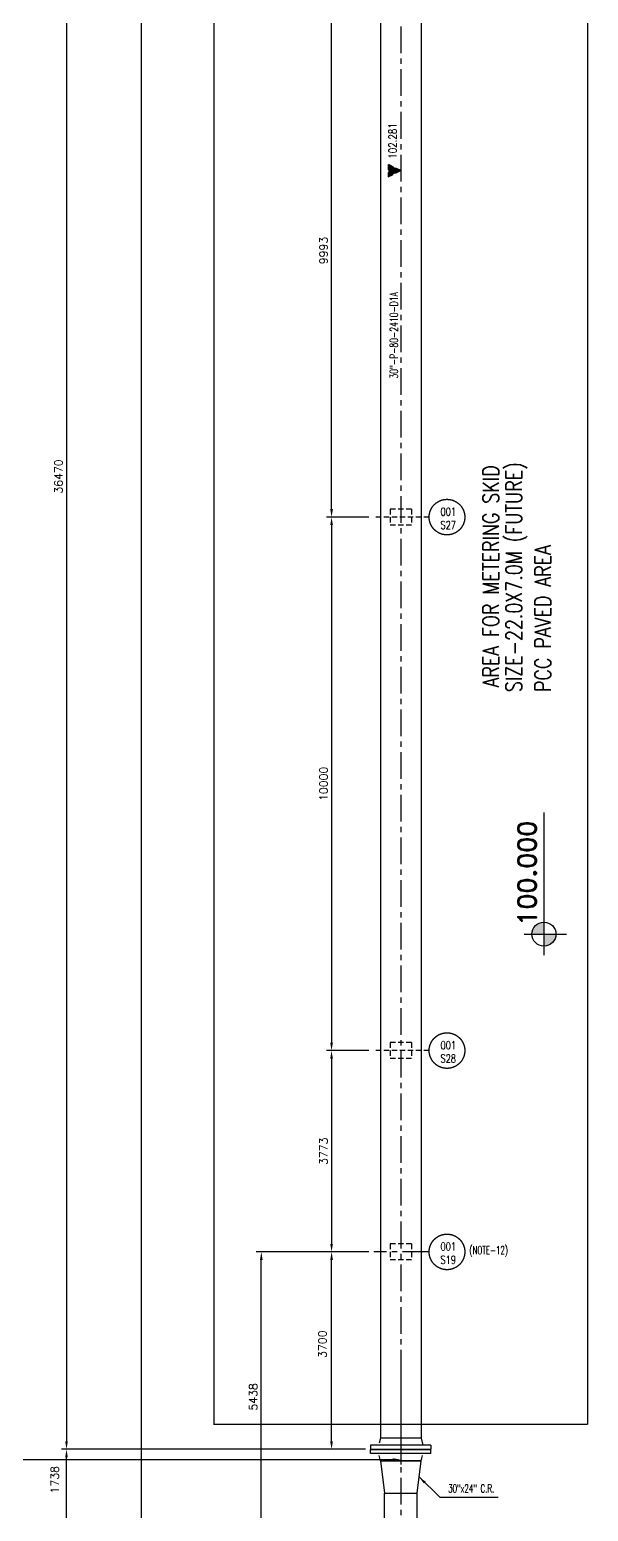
# Model space of a CAD drawing. Extents: x 278807 to 397707, y 326263 to 410363.
# Drawn here: x 318450 to 328915, y 360727 to 388502 of the extents above; entities that cross this region are included whole.
import ezdxf
from ezdxf.enums import TextEntityAlignment as Align

# ---------------------------------------------------------------- set-up
doc = ezdxf.new("R2010")
doc.units = 0
doc.header["$LTSCALE"] = 400
doc.header["$MEASUREMENT"] = 0
for name, pattern in [('CENTER', [2, 1.25, -0.25, 0.25, -0.25]), ('DASHED', [0.75, 0.5, -0.25]), ('HIDDEN', [0.375, 0.25, -0.125])]:
    doc.linetypes.add(name, pattern=pattern)
doc.layers.get('0').update_dxf_attribs({"linetype": 'CONTINUOUS'})
doc.layers.get('DEFPOINTS').update_dxf_attribs({"linetype": 'CONTINUOUS'})
for name, color, linetype in [('CENTRE', 1, 'CENTER'), ('PIPE124', 4, 'CONTINUOUS'), ('SURROPT', 5, 'CONTINUOUS'), ('TEXT', 3, 'CONTINUOUS'), ('WORK', 7, 'CONTINUOUS')]:
    doc.layers.add(name, color=color, linetype=linetype)
doc.styles.add('ROMANC', font='romand.shx', dxfattribs={"height": 3})
doc.styles.add('ROMAND', font='romans.shx', dxfattribs={"width": 0.8, "height": 0.625})
doc.styles.add('ROMANS', font='romans.shx', dxfattribs={"width": 0.9})
doc.styles.get("Standard").update_dxf_attribs({"font": 'romans.shx'})
doc.linetypes.add('FENCELINE2', pattern='A,0.25,-0.1,[132,ltypeshp.shx,S=0.1,R=0,X=-0.1,Y=0],-0.1,1', length=1.45)
doc.dimstyles.new('VIPIN', dxfattribs={"dimscale": 75, "dimtxt": 2, "dimasz": 2, "dimexe": 1.25, "dimexo": 1.25, "dimgap": 1, "dimtad": 1, "dimdec": 0, "dimtxsty": 'Standard', "dimcen": 0, "dimclrd": 1, "dimclre": 1, "dimclrt": 3, "dimadec": 0, "dimazin": 0, "dimtfac": 1, "dimtdec": 0, "dimtmove": 0, "dimatfit": 3, "dimfxl": 0, "dimtolj": 1, "dimarcsym": 0})

# ---------------------------------------------------------------- blocks, each defined once
blk = doc.blocks.new('*D88')
at = {"layer": 'DEFPOINTS', "color": 0}
for p in [(325401, 363757), (325401, 361698), (298587, 348053)]:
    blk.add_point(p, dxfattribs=at)
at = {"layer": 'WORK', "color": 1, "lineweight": -2}
for p, q in [((325401, 363664), (325401, 361604)), ((298587, 348147), (298587, 361792)), ((298737, 361698), (325251, 361698))]:
    blk.add_line(p, q, dxfattribs=at)
at = {"layer": 'WORK', "color": 1}
for points in [[(298737, 361723), (298737, 361673), (298587, 361698)], [(325251, 361723), (325251, 361673), (325401, 361698)]]:
    blk.add_solid(points, dxfattribs=at)
at = {"layer": 'WORK', "color": 3, "insert": (311994, 361848), "char_height": 150, "attachment_point": 5}
blk.add_mtext('\\A1;26814', dxfattribs=at)
blk = doc.blocks.new('*D110')
at = {"layer": 'DEFPOINTS', "color": 0}
for p in [(324105, 389358), (324806, 389358), (324900, 379364)]:
    blk.add_point(p, dxfattribs=at)
at = {"layer": 'WORK', "color": 1, "lineweight": -2}
for p, q in [((324712, 389358), (324011, 389358)), ((324105, 379514), (324105, 389208)), ((324806, 379364), (324011, 379364))]:
    blk.add_line(p, q, dxfattribs=at)
at = {"layer": 'WORK', "color": 1}
for points in [[(324080, 389208), (324130, 389208), (324105, 389358)], [(324080, 379514), (324130, 379514), (324105, 379364)]]:
    blk.add_solid(points, dxfattribs=at)
at = {"layer": 'WORK', "color": 3, "insert": (323955, 384361), "char_height": 150, "attachment_point": 5, "rotation": 90}
blk.add_mtext('\\A1;9993', dxfattribs=at)
blk = doc.blocks.new('*D111')
at = {"layer": 'DEFPOINTS', "color": 0}
for p in [(324900, 379364), (324105, 369364), (324900, 369364)]:
    blk.add_point(p, dxfattribs=at)
at = {"layer": 'WORK', "color": 1, "lineweight": -2}
for p, q in [((324806, 379364), (324011, 379364)), ((324105, 379214), (324105, 369514)), ((324806, 369364), (324011, 369364))]:
    blk.add_line(p, q, dxfattribs=at)
at = {"layer": 'WORK', "color": 1}
for points in [[(324080, 379214), (324130, 379214), (324105, 379364)], [(324080, 369514), (324130, 369514), (324105, 369364)]]:
    blk.add_solid(points, dxfattribs=at)
at = {"layer": 'WORK', "color": 3, "insert": (323955, 374364), "char_height": 150, "attachment_point": 5, "rotation": 90}
blk.add_mtext('\\A1;10000', dxfattribs=at)
blk = doc.blocks.new('*D112')
at = {"layer": 'DEFPOINTS', "color": 0}
for p in [(324900, 369364), (324105, 365591), (324900, 365591)]:
    blk.add_point(p, dxfattribs=at)
at = {"layer": 'WORK', "color": 1, "lineweight": -2}
for p, q in [((324806, 369364), (324011, 369364)), ((324105, 369214), (324105, 365741)), ((324806, 365591), (324011, 365591))]:
    blk.add_line(p, q, dxfattribs=at)
at = {"layer": 'WORK', "color": 1}
for points in [[(324080, 369214), (324130, 369214), (324105, 369364)], [(324080, 365741), (324130, 365741), (324105, 365591)]]:
    blk.add_solid(points, dxfattribs=at)
at = {"layer": 'WORK', "color": 3, "insert": (323955, 367477), "char_height": 150, "attachment_point": 5, "rotation": 90}
blk.add_mtext('\\A1;3773', dxfattribs=at)
blk = doc.blocks.new('*D175')
at = {"layer": 'DEFPOINTS', "color": 0}
for p in [(321902, 398361), (319140, 361891), (321902, 361891)]:
    blk.add_point(p, dxfattribs=at)
at = {"layer": 'WORK', "color": 1, "lineweight": -2}
for p, q in [((321809, 398361), (319046, 398361)), ((319140, 398211), (319140, 362041)), ((321809, 361891), (319046, 361891))]:
    blk.add_line(p, q, dxfattribs=at)
at = {"layer": 'WORK', "color": 1}
for points in [[(319115, 398211), (319165, 398211), (319140, 398361)], [(319115, 362041), (319165, 362041), (319140, 361891)]]:
    blk.add_solid(points, dxfattribs=at)
at = {"layer": 'WORK', "color": 3, "insert": (318990, 380126), "char_height": 150, "attachment_point": 5, "rotation": 90}
blk.add_mtext('\\A1;36470', dxfattribs=at)
blk = doc.blocks.new('*D176')
at = {"layer": 'DEFPOINTS', "color": 0}
for p in [(319140, 361891), (324836, 361891), (324757, 360153)]:
    blk.add_point(p, dxfattribs=at)
at = {"layer": 'WORK', "color": 1, "lineweight": -2}
for p, q in [((324742, 361891), (319046, 361891)), ((319140, 360303), (319140, 361741)), ((324663, 360153), (319046, 360153))]:
    blk.add_line(p, q, dxfattribs=at)
at = {"layer": 'WORK', "color": 1}
for points in [[(319115, 361741), (319165, 361741), (319140, 361891)], [(319115, 360303), (319165, 360303), (319140, 360153)]]:
    blk.add_solid(points, dxfattribs=at)
at = {"layer": 'WORK', "color": 3, "insert": (318919, 361320), "char_height": 150, "attachment_point": 5, "rotation": 90}
blk.add_mtext('\\A1;1738', dxfattribs=at)
blk = doc.blocks.new('*D186')
at = {"layer": 'DEFPOINTS', "color": 0}
for p in [(324105, 365591), (324806, 365591), (324742, 361891)]:
    blk.add_point(p, dxfattribs=at)
at = {"layer": 'WORK', "color": 1, "lineweight": -2}
for p, q in [((324712, 365591), (324011, 365591)), ((324105, 362041), (324105, 365441)), ((324648, 361891), (324011, 361891))]:
    blk.add_line(p, q, dxfattribs=at)
at = {"layer": 'WORK', "color": 1}
for points in [[(324080, 365441), (324130, 365441), (324105, 365591)], [(324080, 362041), (324130, 362041), (324105, 361891)]]:
    blk.add_solid(points, dxfattribs=at)
at = {"layer": 'WORK', "color": 3, "insert": (323934, 363861), "char_height": 150, "attachment_point": 5, "rotation": 90}
blk.add_mtext('\\A1;3700', dxfattribs=at)
blk = doc.blocks.new('*D204')
at = {"layer": 'DEFPOINTS', "color": 0}
for p in [(322789, 365591), (324597, 365591), (324552, 360153)]:
    blk.add_point(p, dxfattribs=at)
at = {"layer": 'WORK', "color": 1, "lineweight": -2}
for p, q in [((324504, 365591), (322695, 365591)), ((322789, 360303), (322789, 365441)), ((324459, 360153), (322695, 360153))]:
    blk.add_line(p, q, dxfattribs=at)
at = {"layer": 'WORK', "color": 1}
for points in [[(322764, 365441), (322814, 365441), (322789, 365591)], [(322764, 360303), (322814, 360303), (322789, 360153)]]:
    blk.add_solid(points, dxfattribs=at)
at = {"layer": 'WORK', "color": 3, "insert": (322639, 362872), "char_height": 150, "attachment_point": 5, "rotation": 90}
blk.add_mtext('\\A1;5438', dxfattribs=at)

msp = doc.modelspace()

# ---------------------------------------------------------------- hatches: boundary and pattern name
at = {"linetype": 'HIDDEN'}
msp.add_hatch(color=256, dxfattribs=at).paths.add_polyline_path([(325167.696, 385740.163), (325167.696, 385976.672), (325400.816, 385858.418)])
h = msp.add_hatch(color=255)
h.paths.add_polyline_path([(328082.884, 371772.775, 0.414213562), (327857.884, 371547.775), (328082.884, 371547.775)])
h.paths.add_polyline_path([(328082.884, 371547.775), (328082.884, 371322.775, 0.414213562), (328307.884, 371547.775)])

# ---------------------------------------------------------------- linework, layer by layer
at = {"linetype": 'FENCELINE2', "ltscale": 2}
msp.add_line((320536.309, 402860.694), (320536.309, 353440.694), dxfattribs=at)
at = {"color": 255}
for p, q in [((328082.884, 373829.955), (328082.884, 371152.441)), ((327713.551, 371547.775), (328503.298, 371547.775))]:
    msp.add_line(p, q, dxfattribs=at)
at = {"color": 255, "linetype": 'DASHED', "const_width": 25}
msp.add_lwpolyline([(328902.309, 362360.694), (321902.309, 362360.694), (321902.309, 398360.694), (328902.309, 398360.694), (328902.309, 362360.694), (328902.309, 398360.694)], dxfattribs=at)
at = {"linetype": 'HIDDEN'}
msp.add_lwpolyline([(325400.816, 385858.418), (325167.696, 385976.672), (325167.696, 385740.163)], close=True, dxfattribs=at)
at = {"color": 255}
msp.add_circle((328082.884, 371547.775), 225, dxfattribs=at)
at = {"layer": 'CENTRE'}
for p, q in [((325400.816, 399757.694), (325400.816, 360042.283)), ((325933.497, 365590.694), (324899.662, 365590.694))]:
    msp.add_line(p, q, dxfattribs=at)
at = {"layer": 'PIPE124'}
for p, q in [((325019.817, 398103.694), (325019.808, 362101.694)), ((325781.817, 398103.696), (325781.808, 362101.694)), ((325019.808, 361890.694), (325019.808, 361887.694)), ((325019.808, 361676.694), (325095.816, 361066.694)), ((325705.816, 361066.694), (325781.808, 361676.694)), ((325781.808, 361890.694), (325781.808, 361887.694)), ((325095.816, 361066.694), (325705.816, 361066.694)), ((325095.816, 360152.694), (325095.816, 361066.694)), ((325705.816, 360109.694), (325705.816, 361066.694))]:
    msp.add_line(p, q, dxfattribs=at)
at = {"layer": 'PIPE124', "color": 2}
for p, q in [((325964.815, 361968.694), (324835.815, 361968.694)), ((325781.815, 362101.694), (325019.808, 362101.694)), ((325781.815, 362101.694), (325814.275, 361968.694)), ((324835.815, 361890.694), (325964.815, 361890.694)), ((324835.815, 361887.694), (325964.815, 361887.694)), ((325964.815, 361809.694), (324835.815, 361809.694)), ((325019.808, 361676.694), (325781.808, 361676.694)), ((325781.808, 361676.694), (325019.808, 361676.694)), ((325019.808, 361676.694), (325781.808, 361676.694)), ((325964.815, 361809.694), (325964.815, 361887.694)), ((325964.815, 361809.694), (325964.815, 361887.694))]:
    msp.add_line(p, q, dxfattribs=at)
at = {"layer": 'PIPE124', "color": 2, "linetype": 'HIDDEN'}
for p, q in [((324835.815, 361968.694), (324835.815, 361890.694)), ((325019.815, 362101.694), (324987.356, 361968.694)), ((325964.815, 361968.694), (325964.815, 361890.694)), ((325964.815, 361968.694), (325964.815, 361890.694)), ((324835.815, 361809.694), (324835.815, 361887.694)), ((325019.815, 361676.694), (324987.356, 361809.694)), ((325019.815, 361676.694), (324987.356, 361809.694)), ((325781.815, 361676.694), (325814.275, 361809.694)), ((325781.815, 361676.694), (325814.275, 361809.694))]:
    msp.add_line(p, q, dxfattribs=at)
at = {"layer": 'PIPE124', "linetype": 'HIDDEN'}
msp.add_line((325019.808, 361676.725), (325019.808, 361676.694), dxfattribs=at)
at = {"layer": 'SURROPT', "linetype": 'HIDDEN'}
for p, q in [((325600.816, 379514.19), (325200.816, 379514.19)), ((325200.816, 379514.19), (325200.816, 379214.19)), ((325600.816, 379514.19), (325600.816, 379214.19)), ((325933.497, 379364.19), (324899.662, 379364.19)), ((325600.816, 379214.19), (325200.816, 379214.19)), ((325600.816, 369514.19), (325200.816, 369514.19)), ((325200.816, 369514.19), (325200.816, 369214.19)), ((325600.816, 369514.19), (325600.816, 369214.19)), ((325933.497, 369364.19), (324899.662, 369364.19)), ((325600.816, 369214.19), (325200.816, 369214.19)), ((325600.816, 365740.694), (325200.816, 365740.694)), ((325200.816, 365740.694), (325200.816, 365440.694)), ((325600.816, 365740.694), (325600.816, 365440.694)), ((325600.816, 365440.694), (325200.816, 365440.694))]:
    msp.add_line(p, q, dxfattribs=at)
at = {"layer": 'SURROPT', "linetype": 'HIDDEN', "ltscale": 700}
for centre in [(326267.032, 379364.19), (326267.032, 369364.19), (326267.032, 365590.694)]:
    msp.add_circle(centre, 333.535, dxfattribs=at)

# ---------------------------------------------------------------- texts
at = {"linetype": 'ByBlock', "ltscale": 3, "style": 'ROMAND', "width": 0.8}
for s, p in [('AREA FOR METERING SKID', (327238.146, 376169.617)), ('SIZE-22.0X7.0M (FUTURE)', (327669.875, 376083.912)), ('PCC PAVED AREA', (328213.697, 376083.912))]:
    msp.add_text(s, height=300, rotation=90, dxfattribs=at).set_placement(p)
at = {"layer": 'SURROPT', "color": 3, "style": 'ROMANS', "width": 0.75}
for s, p in [('001', (326291.028, 379390.43)), ('S27', (326291.028, 379140.505)), ('001', (326291.028, 369390.43)), ('S28', (326291.028, 369140.505)), ('001', (326291.028, 365616.935)), ('S19', (326291.028, 365367.009))]:
    msp.add_text(s, height=150, dxfattribs=at).set_placement(p, align=Align.CENTER)
at = {"layer": 'TEXT', "color": 3, "style": 'ROMANS'}
for s, width, p in [('102.281', 0.8, (325323.849, 386080.272)), ('30"-P-80-2410-D1A', 0.7, (325347.521, 381960.808))]:
    msp.add_text(s, height=150, rotation=90, dxfattribs=dict(at, width=width)).set_placement(p)
at = {"layer": 'TEXT', "color": 3, "style": 'ROMANC'}
msp.add_text('100.000', height=350, rotation=90, dxfattribs=at).set_placement((327942.509, 371707.425))
at = {"layer": 'TEXT', "color": 3, "style": 'ROMANS', "width": 0.65}
for s, p in [('(NOTE-12)', (326685.853, 365548.406)), ('30"x24" C.R.', (326288.347, 361081.255))]:
    msp.add_text(s, height=150, dxfattribs=at).set_placement(p)

# ---------------------------------------------------------------- dimensions: what is measured, and where the dimension line sits
at = {"layer": 'WORK'}
for base, p1, p2, picture, middle in [((319139.639, 361890.694), (321902.309, 398360.694), (321902.309, 361890.694), '*D175', (318989.639, 380125.694)), ((324104.993, 389357.632), (324899.662, 379364.19), (324805.912, 389357.632), '*D110', (323954.993, 384360.911)), ((324104.993, 369364.19), (324899.662, 379364.19), (324899.662, 369364.19), '*D111', (323954.993, 374364.19)), ((324104.993, 365590.694), (324899.662, 369364.19), (324899.662, 365590.694), '*D112', (323954.993, 367477.442)), ((322789.233, 365590.694), (324552.37, 360152.694), (324597.28, 365590.694), '*D204', (322639.233, 362871.694))]:
    dim = msp.add_linear_dim(base=base, p1=p1, p2=p2, angle=90, dimstyle='VIPIN', dxfattribs=at)
    dim.commit()
    dim.dimension.update_dxf_attribs({"geometry": picture, "text_midpoint": middle})
for base, p1, p2, picture, middle in [((324104.993, 365590.694), (324742.065, 361890.694), (324805.912, 365590.694), '*D186', (323934.25, 363860.694)), ((319139.639, 361890.694), (324756.842, 360152.694), (324835.815, 361890.694), '*D176', (318919.02, 361319.648))]:
    dim = msp.add_linear_dim(base=base, p1=p1, p2=p2, angle=90, dimstyle='VIPIN', override={"dimtmove": 2}, dxfattribs=at)
    dim.commit()
    dim.dimension.update_dxf_attribs({"geometry": picture, "text_midpoint": middle, "dimtype": 160})
dim = msp.add_linear_dim(base=(325400.816, 361697.871), p1=(298587.002, 348053.162), p2=(325400.816, 363757.363), dimstyle='VIPIN', dxfattribs=at)
dim.commit()
dim.dimension.update_dxf_attribs({"geometry": '*D88', "text_midpoint": (311993.909, 361847.871)})

# ---------------------------------------------------------------- leaders
msp.add_leader([(325743.812, 361371.694), (326131.145, 360993.683), (327225.937, 360993.683)], dimstyle='VIPIN', override={"dimgap": 1, "dimtad": 0}, dxfattribs=at)

doc.saveas('drawing.dxf')
